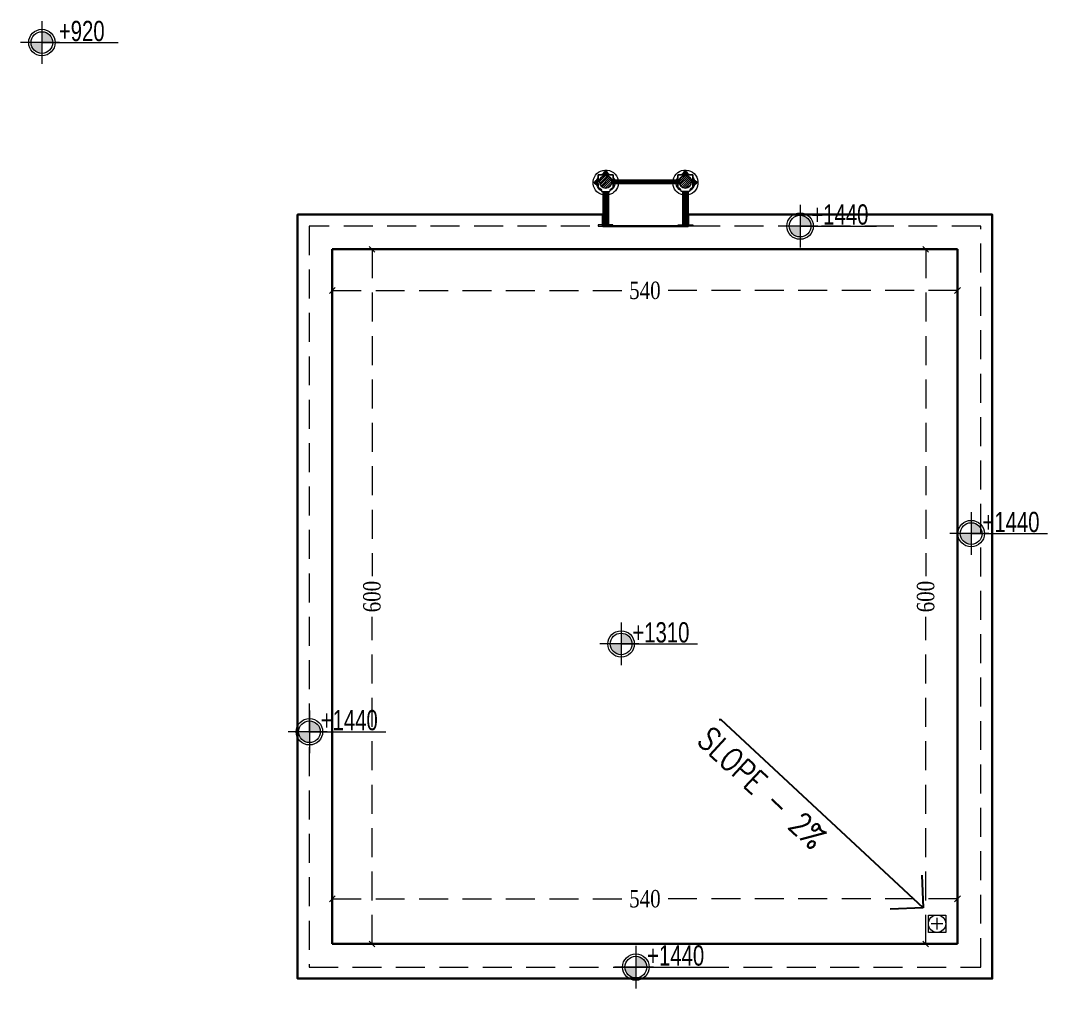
# Model space of a CAD drawing. Header units: inches. Extents: x -114 to 635, y -137 to 57.
# Drawn here: x -51.1 to -42.23, y 19.08 to 27.44 of the extents above; entities that cross this region are included whole.
import ezdxf
from ezdxf import colors
from ezdxf.entities.mleader import LeaderData, LeaderLine
from ezdxf.enums import TextEntityAlignment as Align
from ezdxf.math import Vec2, Vec3

# ---------------------------------------------------------------- set-up
doc = ezdxf.new("R2010")
doc.units = ezdxf.units.IN
doc.header["$MEASUREMENT"] = 0
doc.header["$PDMODE"] = 98
doc.linetypes.add('DASHED2', pattern=[0.375, 0.25, -0.125])
doc.linetypes.add('HIDDEN', pattern=[0.375, 0.25, -0.125])
doc.layers.get('0').update_dxf_attribs({"lineweight": 5})
doc.layers.get('Defpoints').update_dxf_attribs({"lineweight": 5})
for name, color, linetype, lineweight in [('DETAILS DIMENSION', 15, 'Continuous', 5), ('HIDDEN', 237, 'HIDDEN', 0), ('LADER', 7, 'Continuous', 0), ('LEVEL SYMBOL', 8, 'Continuous', 5), ('MARKER', 8, 'Continuous', 5), ('ROOF LINE 1', 246, 'Continuous', 30), ('SLOPE DIRECTION', 1, 'Continuous', 5)]:
    doc.layers.add(name, color=color, linetype=linetype, lineweight=lineweight)
doc.styles.add('002-F.FLOOR PLAN$0$xref plans$0$ATTRIBUTE', font='BKANT.TTF')
doc.styles.add('ROMANS-TITLE', font='ROMANS.shx', dxfattribs={"width": 0.8})
doc.styles.add('ST', font='times.ttf', dxfattribs={"width": 0.8})
doc.styles.get("Standard").update_dxf_attribs({"font": 'arial.ttf'})
doc.dimstyles.new('RASH PLAN', dxfattribs={"dimtxt": 0.15, "dimasz": 0.05, "dimexe": 0, "dimexo": 0.1, "dimgap": 0.05, "dimtad": 0, "dimdec": 0, "dimlfac": 100, "dimzin": 0, "dimdsep": 46, "dimtxsty": 'ST', "dimblk": 'OBLIQUE', "dimcen": 0.09, "dimclrd": 200, "dimclre": 6, "dimclrt": 1, "dimadec": 0, "dimazin": 0, "dimtfac": 1, "dimtdec": 0, "dimtmove": 1, "dimatfit": 3, "dimldrblk": 'OBLIQUE', "dimfxl": 0, "dimtolj": 1, "dimtzin": 0, "dimlwd": -1, "dimlwe": -1, "dimarcsym": 0})

# ---------------------------------------------------------------- blocks, each defined once
blk = doc.blocks.new('002-F.FLOOR PLAN$0$xref plans$0$LVL-PL')
h = blk.add_hatch(color=256)
h.paths.add_polyline_path([(0, 0.123), (0, 0), (0.123, 0, 0.414214)])
h.paths.add_polyline_path([(0, 0), (-0.123, 0, 0.414214), (0, -0.123)])
for p, q in [((0, 0.242), (0, -0.242)), ((0.2, 0), (-0.242, 0)), ((0, 0), (0.865, 0))]:
    blk.add_line(p, q)
for radius in [0.15, 0.123]:
    blk.add_circle((0, 0), radius)
at = {"style": '002-F.FLOOR PLAN$0$xref plans$0$ATTRIBUTE', "width": 0.75, "flags": 12}
for tag, p in [('LEVEL', (0.517, 0.151)), ('POSITION', (0.517, -0.154))]:
    blk.add_attdef(tag, text='', height=0.2, dxfattribs=at).set_placement(p, align=Align.MIDDLE)
blk = doc.blocks.new('_Oblique')
at = {"color": 0, "lineweight": -2}
blk.add_line((-0.5, -0.5), (0.5, 0.5), dxfattribs=at)
blk = doc.blocks.new('*D761')
at = {"layer": 'Defpoints', "color": 0, "transparency": 16777216}
for p in [(-43.2806, 25.46), (-43.006, 25.46), (-43.006, 19.4598)]:
    blk.add_point(p, dxfattribs=at)
at = {"layer": 'DETAILS DIMENSION', "color": 6, "transparency": 16777216}
for p, q in [((-43.106, 25.46), (-43.2806, 25.46)), ((-43.106, 19.4598), (-43.2806, 19.4598))]:
    blk.add_line(p, q, dxfattribs=at)
at = {"layer": 'DETAILS DIMENSION', "color": 200, "linetype": 'DASHED2', "transparency": 16777216}
for p, q in [((-43.2806, 25.46), (-43.2806, 22.6358)), ((-43.2806, 19.4598), (-43.2806, 22.284))]:
    blk.add_line(p, q, dxfattribs=at)
at = {"layer": 'DETAILS DIMENSION', "color": 200, "transparency": 16777216, "xscale": 0.05, "yscale": 0.05, "zscale": 0.05}
for p, rotation in [((-43.2806, 25.46), 90), ((-43.2806, 19.4598), 270)]:
    blk.add_blockref('_Oblique', p, dxfattribs=dict(at, rotation=rotation))
at = {"layer": 'DETAILS DIMENSION', "color": 1, "transparency": 16777216, "insert": (-43.2806, 22.4599), "char_height": 0.15, "attachment_point": 5, "rotation": 90, "style": 'ST'}
blk.add_mtext('\\A1;600', dxfattribs=at)
blk = doc.blocks.new('*D762')
at = {"layer": 'Defpoints', "color": 0, "transparency": 16777216}
for p in [(-48.4055, 19.8493), (-48.4055, 19.4598), (-43.006, 19.4598)]:
    blk.add_point(p, dxfattribs=at)
at = {"layer": 'DETAILS DIMENSION', "color": 6, "transparency": 16777216}
for p, q in [((-48.4055, 19.5598), (-48.4055, 19.8493)), ((-43.006, 19.5598), (-43.006, 19.8493))]:
    blk.add_line(p, q, dxfattribs=at)
at = {"layer": 'DETAILS DIMENSION', "color": 200, "linetype": 'DASHED2', "transparency": 16777216}
for p, q in [((-48.4055, 19.8493), (-45.8813, 19.8493)), ((-43.006, 19.8493), (-45.5303, 19.8493))]:
    blk.add_line(p, q, dxfattribs=at)
at = {"layer": 'DETAILS DIMENSION', "color": 200, "transparency": 16777216, "xscale": 0.05, "yscale": 0.05, "zscale": 0.05, "rotation": 180}
blk.add_blockref('_Oblique', (-48.4055, 19.8493), dxfattribs=at)
at = {"layer": 'DETAILS DIMENSION', "color": 200, "transparency": 16777216, "xscale": 0.05, "yscale": 0.05, "zscale": 0.05}
blk.add_blockref('_Oblique', (-43.006, 19.8493), dxfattribs=at)
at = {"layer": 'DETAILS DIMENSION', "color": 1, "transparency": 16777216, "insert": (-45.7058, 19.8493), "char_height": 0.15, "attachment_point": 5, "style": 'ST'}
blk.add_mtext('\\A1;540', dxfattribs=at)
blk = doc.blocks.new('*D763')
at = {"layer": 'Defpoints', "color": 0, "transparency": 16777216}
for p in [(-48.4055, 25.46), (-48.0623, 25.46), (-48.4055, 19.4598)]:
    blk.add_point(p, dxfattribs=at)
at = {"layer": 'DETAILS DIMENSION', "color": 6, "transparency": 16777216}
for p, q in [((-48.3055, 25.46), (-48.0623, 25.46)), ((-48.3055, 19.4598), (-48.0623, 19.4598))]:
    blk.add_line(p, q, dxfattribs=at)
at = {"layer": 'DETAILS DIMENSION', "color": 200, "linetype": 'DASHED2', "transparency": 16777216}
for p, q in [((-48.0623, 25.46), (-48.0623, 22.6358)), ((-48.0623, 19.4598), (-48.0623, 22.284))]:
    blk.add_line(p, q, dxfattribs=at)
at = {"layer": 'DETAILS DIMENSION', "color": 200, "transparency": 16777216, "xscale": 0.05, "yscale": 0.05, "zscale": 0.05}
for p, rotation in [((-48.0623, 25.46), 90), ((-48.0623, 19.4598), 270)]:
    blk.add_blockref('_Oblique', p, dxfattribs=dict(at, rotation=rotation))
at = {"layer": 'DETAILS DIMENSION', "color": 1, "transparency": 16777216, "insert": (-48.0623, 22.4599), "char_height": 0.15, "attachment_point": 5, "rotation": 90, "style": 'ST'}
blk.add_mtext('\\A1;600', dxfattribs=at)
blk = doc.blocks.new('*D764')
at = {"layer": 'Defpoints', "color": 0, "transparency": 16777216}
for p in [(-48.4055, 25.46), (-43.006, 25.46), (-43.006, 25.1038)]:
    blk.add_point(p, dxfattribs=at)
at = {"layer": 'DETAILS DIMENSION', "color": 6, "transparency": 16777216}
for p, q in [((-48.4055, 25.36), (-48.4055, 25.1038)), ((-43.006, 25.36), (-43.006, 25.1038))]:
    blk.add_line(p, q, dxfattribs=at)
at = {"layer": 'DETAILS DIMENSION', "color": 200, "linetype": 'DASHED2', "transparency": 16777216}
for p, q in [((-48.4055, 25.1038), (-45.8813, 25.1038)), ((-43.006, 25.1038), (-45.5303, 25.1038))]:
    blk.add_line(p, q, dxfattribs=at)
at = {"layer": 'DETAILS DIMENSION', "color": 200, "transparency": 16777216, "xscale": 0.05, "yscale": 0.05, "zscale": 0.05, "rotation": 180}
blk.add_blockref('_Oblique', (-48.4055, 25.1038), dxfattribs=at)
at = {"layer": 'DETAILS DIMENSION', "color": 200, "transparency": 16777216, "xscale": 0.05, "yscale": 0.05, "zscale": 0.05}
blk.add_blockref('_Oblique', (-43.006, 25.1038), dxfattribs=at)
at = {"layer": 'DETAILS DIMENSION', "color": 1, "transparency": 16777216, "insert": (-45.7058, 25.1038), "char_height": 0.15, "attachment_point": 5, "style": 'ST'}
blk.add_mtext('\\A1;540', dxfattribs=at)
blk = doc.blocks.new('*X19')
at = {"color": 0, "linetype": 'Continuous'}
for p, q in [((98803.5, -32902.2), (98808.5, -32897.2)), ((98803.5, -32901.4), (98807.6, -32897.2)), ((98803.6, -32900.3), (98806.6, -32897.3)), ((98803.7, -32902.9), (98809.2, -32897.4)), ((98804, -32903.5), (98809.8, -32897.7)), ((98804.3, -32904), (98810.3, -32898)), ((98804.7, -32904.5), (98810.8, -32898.4)), ((98805.2, -32904.9), (98811.2, -32898.9)), ((98805.8, -32905.3), (98811.5, -32899.5)), ((98806.4, -32905.5), (98811.8, -32900.1)), ((98807.1, -32905.7), (98812, -32900.8)), ((98807.9, -32905.7), (98812, -32901.6)), ((98809, -32905.6), (98811.9, -32902.7))]:
    blk.add_line(p, q, dxfattribs=at)
blk = doc.blocks.new('CAT LADDER PLAN-1')
at = {"layer": 'LADER'}
h = blk.add_hatch(dxfattribs=at)
h.set_pattern_fill('ANSI31', color=256, scale=0.1)
edge = h.paths.add_edge_path()
edge.add_arc((1113.3607, 495.299), 0.054, 0, 360)
h = blk.add_hatch(dxfattribs=at)
h.set_pattern_fill('ANSI31', color=256, scale=0.1)
edge = h.paths.add_edge_path()
edge.add_arc((1113.3607, 494.6117), 0.054, 0, 360)
at = {"layer": 'LADER', "ltscale": 3}
for p, q in [((1113.3755, 495.3788), (1113.3306, 495.3788)), ((1113.3533, 495.363), (1113.3533, 495.4011)), ((1113.4211, 495.2989), (1113.4558, 495.2989)), ((1113.4331, 495.2767), (1113.4331, 495.3212)), ((1113.4211, 494.6117), (1113.4558, 494.6117)), ((1113.4331, 494.6339), (1113.4331, 494.5894)), ((1113.3755, 494.5318), (1113.3306, 494.5318)), ((1113.3533, 494.5476), (1113.3533, 494.5096))]:
    blk.add_line(p, q, dxfattribs=at)
at = {"layer": 'LADER'}
for p, q in [((1113.2774, 495.324), (1112.9787, 495.324)), ((1113.2789, 495.3209), (1112.9787, 495.3209)), ((1113.2782, 495.3174), (1112.9787, 495.3174)), ((1113.2776, 495.3132), (1112.9787, 495.3132)), ((1113.2776, 495.3079), (1112.9787, 495.3079)), ((1113.2776, 495.3012), (1112.9787, 495.3012)), ((1113.2774, 495.2944), (1112.9787, 495.2944)), ((1113.2774, 495.289), (1112.9787, 495.289)), ((1113.2774, 495.284), (1112.9787, 495.284)), ((1113.2774, 495.2798), (1112.9787, 495.2798)), ((1113.2774, 495.2763), (1112.9787, 495.2763)), ((1113.2774, 495.274), (1112.9787, 495.274)), ((1113.348, 494.6635), (1113.348, 495.2465)), ((1113.3515, 494.6635), (1113.3515, 495.2458)), ((1113.3557, 494.6635), (1113.3557, 495.2452)), ((1113.3657, 494.6633), (1113.3657, 495.2452)), ((1113.3698, 494.6628), (1113.3698, 495.2458)), ((1113.3733, 494.662), (1113.3733, 495.2465)), ((1113.2774, 494.6367), (1112.9787, 494.6367)), ((1113.2774, 494.6343), (1112.9787, 494.6343)), ((1113.2774, 494.6308), (1112.9787, 494.6308)), ((1113.2774, 494.6266), (1112.9787, 494.6266)), ((1113.2774, 494.6216), (1112.9787, 494.6216)), ((1113.2774, 494.6163), (1112.9787, 494.6163)), ((1113.2776, 494.6094), (1112.9787, 494.6094)), ((1113.2776, 494.6028), (1112.9787, 494.6028)), ((1113.2776, 494.5974), (1112.9787, 494.5974)), ((1113.2782, 494.5932), (1112.9787, 494.5932)), ((1113.2789, 494.5897), (1112.9787, 494.5897)), ((1113.2774, 494.5867), (1112.9787, 494.5867))]:
    blk.add_line(p, q, dxfattribs=at)
for points in [[(1112.9875, 495.324), (1112.9875, 495.363), (1112.9787, 495.363), (1112.9787, 495.324)], [(1113.3066, 495.363), (1113.4211, 495.363), (1113.4211, 495.3125)], [(1113.4211, 495.3125), (1113.4211, 495.363), (1113.3622, 495.363)], [(1112.9787, 495.324), (1112.9787, 495.2365), (1112.9875, 495.2365), (1112.9875, 495.274)], [(1113.4211, 495.3125), (1113.4211, 495.235), (1113.3757, 495.235)], [(1113.3757, 495.235), (1113.4211, 495.235), (1113.4211, 495.2854)], [(1113.3457, 494.6635), (1113.3457, 495.2471)], [(1112.9787, 494.6367), (1112.9787, 494.6741), (1112.9875, 494.6741), (1112.9875, 494.6367)], [(1113.3757, 494.6757), (1113.4211, 494.6757), (1113.4211, 494.6253)], [(1113.4211, 494.5981), (1113.4211, 494.6757), (1113.3757, 494.6757)], [(1112.9875, 494.5867), (1112.9875, 494.5476), (1112.9787, 494.5476), (1112.9787, 494.6367)], [(1113.3066, 494.5476), (1113.4211, 494.5476), (1113.4211, 494.5981)], [(1113.4211, 494.5981), (1113.4211, 494.5476), (1113.3622, 494.5476)]]:
    blk.add_lwpolyline(points, dxfattribs=at)
for points in [[(1113.3457, 495.363), (1113.3066, 495.363), (1113.3066, 495.3614, -0.450363), (1113.2774, 495.3356), (1113.2774, 495.2624, -0.450363), (1113.3066, 495.2365), (1113.3066, 495.235), (1113.3457, 495.235)], [(1113.3457, 495.363), (1113.3066, 495.363), (1113.3066, 495.3614, -0.082817), (1113.3052, 495.353, -0.082817)], [(1113.3052, 495.353, 0.082817), (1113.3066, 495.3614), (1113.3066, 495.363), (1113.3444, 495.363)], [(1113.3457, 495.235), (1113.3066, 495.235), (1113.3066, 495.2365, 0.082817), (1113.3052, 495.245, 0.082817)], [(1113.3052, 495.245, -0.082817), (1113.3066, 495.2365), (1113.3066, 495.235), (1113.3457, 495.235)], [(1113.3755, 495.2471, -0.034849), (1113.3757, 495.245), (1113.3757, 494.6635, -0.034849), (1113.3755, 494.6615, -0.034849)], [(1113.3457, 494.5476), (1113.3066, 494.5476), (1113.3066, 494.5492, 0.450363), (1113.2774, 494.575), (1113.2774, 494.6483, 0.450363), (1113.3066, 494.6741), (1113.3066, 494.6757), (1113.3457, 494.6757)], [(1113.3457, 494.6757), (1113.3066, 494.6757), (1113.3066, 494.6741, -0.082817), (1113.3052, 494.6657, -0.082817)], [(1113.3052, 494.6657, 0.082817), (1113.3066, 494.6741), (1113.3066, 494.6757), (1113.3457, 494.6757)], [(1113.3457, 494.5476), (1113.3066, 494.5476), (1113.3066, 494.5492, 0.082817), (1113.3052, 494.5577, 0.082817)], [(1113.3052, 494.5577, -0.082817), (1113.3066, 494.5492), (1113.3066, 494.5476), (1113.3444, 494.5476)]]:
    blk.add_lwpolyline(points, format="xyb", dxfattribs=at)
at = {"layer": 'LADER', "ltscale": 3}
for points in [[(1113.3449, 495.3933), (1113.3365, 495.3788), (1113.3449, 495.3643), (1113.3616, 495.3643), (1113.37, 495.3788), (1113.3616, 495.3933)], [(1113.3449, 494.5173), (1113.3365, 494.5318), (1113.3449, 494.5464), (1113.3616, 494.5464), (1113.37, 494.5318), (1113.3616, 494.5173)]]:
    blk.add_lwpolyline(points, close=True, dxfattribs=at)
for points in [[(1113.4211, 495.3071), (1113.4247, 495.3135), (1113.4415, 495.3135), (1113.4499, 495.2989), (1113.4415, 495.2844), (1113.4247, 495.2844), (1113.4211, 495.2908)], [(1113.4211, 494.6035), (1113.4247, 494.5972), (1113.4415, 494.5972), (1113.4499, 494.6117), (1113.4415, 494.6262), (1113.4247, 494.6262), (1113.4211, 494.6199)]]:
    blk.add_lwpolyline(points, dxfattribs=at)
at = {"layer": 'LADER'}
for centre in [(1113.3607, 495.299), (1113.3607, 494.6117)]:
    blk.add_circle(centre, 0.054, dxfattribs=at)
at = {"layer": 'LADER', "ltscale": 3}
for centre, radius in [((1113.3533, 495.3788), 0.0145), ((1113.3533, 495.3788), 0.00726), ((1113.3533, 495.3788), 0.00622), ((1113.4331, 495.2989), 0.00726), ((1113.4331, 495.2989), 0.00622), ((1113.4331, 494.6117), 0.00726), ((1113.4331, 494.6117), 0.00622), ((1113.3533, 494.5318), 0.0145), ((1113.3533, 494.5318), 0.00726), ((1113.3533, 494.5318), 0.00622)]:
    blk.add_circle(centre, radius, dxfattribs=at)
at = {"layer": 'LADER'}
for centre, radius, start, end in [((1113.3533, 495.299), 0.1089, 281.88042, 166.72834), ((1113.3607, 495.299), 0.054, 270, 90), ((1113.3607, 495.299), 0.054, 270, 90), ((1113.3533, 495.299), 0.1089, 193.27166, 266.00828), ((1113.3533, 494.6117), 0.1089, 93.99172, 166.72834), ((1113.3533, 494.6117), 0.1089, 193.27166, 78.11958), ((1113.3607, 494.6117), 0.054, 270, 90), ((1113.3607, 494.6117), 0.054, 270, 90)]:
    blk.add_arc(centre, radius, start, end, dxfattribs=at)
at = {"layer": 'LADER', "ltscale": 3}
for centre, radius, start, end in [((1113.3533, 495.299), 0.0799, 103.0525, 152.82141), ((1113.3533, 495.3788), 0.0181, 299.3736, 240.6264), ((1113.3533, 495.299), 0.0799, 53.27886, 76.9475), ((1113.3533, 495.299), 0.0799, 207.1786, 264.55294), ((1113.3533, 495.299), 0.0799, 13.02759, 31.87943), ((1113.4331, 495.2989), 0.0181, 228.4181, 131.5819), ((1113.4331, 495.2989), 0.0145, 213.94106, 146.05894), ((1113.3533, 495.299), 0.0799, 328.12057, 346.92768), ((1113.3533, 495.299), 0.0799, 286.30387, 306.72114), ((1113.3533, 494.6117), 0.0799, 95.44706, 152.8214), ((1113.3533, 494.6117), 0.0799, 53.27886, 73.69613), ((1113.3533, 494.6117), 0.0799, 13.07232, 31.87943), ((1113.3533, 494.6117), 0.0799, 207.17859, 256.9475), ((1113.4331, 494.6117), 0.0181, 228.4181, 131.5819), ((1113.4331, 494.6117), 0.0145, 213.94106, 146.05894), ((1113.3533, 494.6117), 0.0799, 328.12057, 346.97241), ((1113.3533, 494.5318), 0.0181, 119.3736, 60.6264), ((1113.3533, 494.6117), 0.0799, 283.0525, 306.72114)]:
    blk.add_arc(centre, radius, start, end, dxfattribs=at)
at = {"layer": 'LADER', "ltscale": 3, "yscale": 0.001452, "zscale": 0.001452}
for p, xscale in [((969.8844, 543.1517), 0.001452), ((1256.902, 543.0719), -0.001452)]:
    blk.add_blockref('*X19', p, dxfattribs=dict(at, xscale=xscale))
at = {"layer": 'LADER', "ltscale": 3, "yscale": 0.001452, "zscale": 0.001452, "rotation": 180}
for p, xscale in [((1256.902, 446.8388), 0.001452), ((969.8844, 446.7589), -0.001452)]:
    blk.add_blockref('*X19', p, dxfattribs=dict(at, xscale=xscale))
blk = doc.blocks.new('Slope')
at = {"layer": 'LEVEL SYMBOL', "ltscale": 800, "style": 'ROMANS-TITLE', "width": 0.8}
blk.add_attdef('SLOPE', (-409.3, -521.1), '', height=200, rotation=43.05884, dxfattribs=at)
blk = doc.blocks.new('_Open90')
at = {"color": 0, "linetype": 'ByBlock', "lineweight": -2}
for p, q in [((-0.5, 0.5), (0, 0)), ((0, 0), (-1, 0)), ((0, 0), (-0.5, -0.5))]:
    blk.add_line(p, q, dxfattribs=at)

msp = doc.modelspace()

# ---------------------------------------------------------------- linework, layer by layer
at = {"layer": 'HIDDEN'}
for points in [[(-42.806, 25.66), (-48.6055, 25.66)], [(-48.6055, 25.66), (-48.6055, 19.2598)], [(-42.806, 19.2598), (-42.806, 25.66)], [(-48.6055, 19.2598), (-42.806, 19.2598)]]:
    msp.add_lwpolyline(points, dxfattribs=at)
at = {"layer": 'MARKER', "linetype": 'Continuous', "ltscale": 10}
for p, q in [((-43.2581, 19.559), (-43.2581, 19.709)), ((-43.2581, 19.709), (-43.1081, 19.709)), ((-43.1081, 19.709), (-43.1081, 19.559)), ((-43.1081, 19.559), (-43.2581, 19.559))]:
    msp.add_line(p, q, dxfattribs=at)
at = {"layer": 'MARKER', "linetype": 'Continuous'}
for p, q in [((-43.1331, 19.634), (-43.2331, 19.634)), ((-43.1831, 19.584), (-43.1831, 19.684))]:
    msp.add_line(p, q, dxfattribs=at)
at = {"layer": 'MARKER', "linetype": 'Continuous', "ltscale": 10}
msp.add_circle((-43.1831, 19.634), 0.075, dxfattribs=at)
at = {"layer": 'ROOF LINE 1', "ltscale": 100}
msp.add_lwpolyline([(-46.0689, 25.76), (-48.7055, 25.76), (-48.7055, 19.1598), (-42.706, 19.1598), (-42.706, 25.76), (-45.3316, 25.76), (-45.3316, 25.66), (-46.0689, 25.66)], close=True, dxfattribs=at)
for points in [[(-48.4055, 25.46), (-43.006, 25.46)], [(-48.4055, 19.4598), (-48.4055, 25.46)], [(-43.006, 25.46), (-43.006, 19.4598)], [(-43.006, 19.4598), (-48.4055, 19.4598)]]:
    msp.add_lwpolyline(points, dxfattribs=at)

# ---------------------------------------------------------------- block references
at = {"layer": 'LADER', "xscale": -1, "rotation": 270}
msp.add_blockref('CAT LADDER PLAN-1', (-540.6556, -1087.318), dxfattribs=at)
at = {"layer": 'LEVEL SYMBOL', "linetype": 'Continuous', "lineweight": 0}
ref = msp.add_blockref('002-F.FLOOR PLAN$0$xref plans$0$LVL-PL', (-50.9126, 27.2451), dxfattribs=dict(at, xscale=0.7620000000000069, yscale=0.7620000000000069, zscale=0.7620000000000069))
ref.add_attrib('LEVEL', '+920', dxfattribs={"layer": '0', "lineweight": 5, "height": 0.175, "rotation": 360, "style": '002-F.FLOOR PLAN$0$xref plans$0$ATTRIBUTE', "width": 0.75}).set_placement((-50.5688, 27.3454), align=Align.MIDDLE)
ref = msp.add_blockref('002-F.FLOOR PLAN$0$xref plans$0$LVL-PL', (-44.3661, 25.66), dxfattribs=dict(at, xscale=0.7620000000000069, yscale=0.7620000000000069, zscale=0.7620000000000069))
ref.add_attrib('LEVEL', '+1440', dxfattribs={"layer": '0', "lineweight": 5, "height": 0.175, "rotation": 360, "style": '002-F.FLOOR PLAN$0$xref plans$0$ATTRIBUTE', "width": 0.75}).set_placement((-44.0223, 25.7603), align=Align.MIDDLE)
ref = msp.add_blockref('002-F.FLOOR PLAN$0$xref plans$0$LVL-PL', (-42.8886, 23.0039), dxfattribs=dict(at, xscale=0.7620000000000069, yscale=0.7620000000000069, zscale=0.7620000000000069))
ref.add_attrib('LEVEL', '+1440', dxfattribs={"layer": '0', "lineweight": 5, "height": 0.175, "rotation": 360, "style": '002-F.FLOOR PLAN$0$xref plans$0$ATTRIBUTE', "width": 0.75}).set_placement((-42.5448, 23.1042), align=Align.MIDDLE)
ref = msp.add_blockref('002-F.FLOOR PLAN$0$xref plans$0$LVL-PL', (-45.9116, 22.0506), dxfattribs=dict(at, xscale=0.7620000000000069, yscale=0.7620000000000069, zscale=0.7620000000000069))
ref.add_attrib('LEVEL', '+1310', dxfattribs={"layer": '0', "lineweight": 5, "height": 0.175, "rotation": 360, "style": '002-F.FLOOR PLAN$0$xref plans$0$ATTRIBUTE', "width": 0.75}).set_placement((-45.5678, 22.1509), align=Align.MIDDLE)
ref = msp.add_blockref('002-F.FLOOR PLAN$0$xref plans$0$LVL-PL', (-48.6028, 21.2928), dxfattribs=dict(at, xscale=0.7620000000000069, yscale=0.7620000000000069, zscale=0.7620000000000069))
ref.add_attrib('LEVEL', '+1440', dxfattribs={"layer": '0', "lineweight": 5, "height": 0.175, "rotation": 360, "style": '002-F.FLOOR PLAN$0$xref plans$0$ATTRIBUTE', "width": 0.75}).set_placement((-48.259, 21.3931), align=Align.MIDDLE)
ref = msp.add_blockref('002-F.FLOOR PLAN$0$xref plans$0$LVL-PL', (-45.784, 19.2598), dxfattribs=dict(at, xscale=0.7620000000000069, yscale=0.7620000000000069, zscale=0.7620000000000069))
ref.add_attrib('LEVEL', '+1440', dxfattribs={"layer": '0', "lineweight": 5, "height": 0.175, "rotation": 360, "style": '002-F.FLOOR PLAN$0$xref plans$0$ATTRIBUTE', "width": 0.75}).set_placement((-45.4401, 19.3601), align=Align.MIDDLE)
at = {"layer": 'SLOPE DIRECTION', "linetype": 'Continuous', "ltscale": 10}
ref = msp.add_blockref('Slope', (-44.6084, 20.7249), dxfattribs=dict(at, xscale=-0.001, yscale=0.001, zscale=0.001, rotation=180))
ref.add_attrib('SLOPE', 'SLOPE - 2%', (-45.2656, 21.2039), dxfattribs={"layer": 'LEVEL SYMBOL', "color": 1, "ltscale": 800, "height": 0.2, "rotation": 316.94116, "style": 'ROMANS-TITLE', "width": 0.8})

# ---------------------------------------------------------------- dimensions: what is measured, and where the dimension line sits
at = {"layer": 'DETAILS DIMENSION'}
for base, p1, p2, picture, middle in [((-43.006, 25.1038), (-48.4055, 25.46), (-43.006, 25.46), '*D764', (-45.7058, 25.1038)), ((-48.4055, 19.8493), (-43.006, 19.4598), (-48.4055, 19.4598), '*D762', (-45.7058, 19.8493))]:
    dim = msp.add_linear_dim(base=base, p1=p1, p2=p2, dimstyle='RASH PLAN', dxfattribs=at)
    dim.commit()
    dim.dimension.update_dxf_attribs({"geometry": picture, "text_midpoint": middle})
for base, p1, p2, picture, middle in [((-48.0623, 25.46), (-48.4055, 19.4598), (-48.4055, 25.46), '*D763', (-48.0623, 22.4599)), ((-43.2806, 25.46), (-43.006, 19.4598), (-43.006, 25.46), '*D761', (-43.2806, 22.4599))]:
    dim = msp.add_linear_dim(base=base, p1=p1, p2=p2, angle=90, dimstyle='RASH PLAN', dxfattribs=at)
    dim.commit()
    dim.dimension.update_dxf_attribs({"geometry": picture, "text_midpoint": middle})

# ---------------------------------------------------------------- leaders
at = {"layer": 'SLOPE DIRECTION', "linetype": 'Continuous', "ltscale": 10}
ml = msp.add_multileader_mtext('Standard', dxfattribs=at)
ml.set_content('', color=256)
ml.set_leader_properties(color=1)
ml.set_arrow_properties(name='OPEN90')
ml.build(insert=Vec2(0, 0))
ml.multileader.update_dxf_attribs({"dogleg_length": 0.36, "arrow_head_size": 0.4, "scale": 50})
ctx = ml.context
ctx.base_point, ctx.scale, ctx.char_height, ctx.arrow_head_size, ctx.landing_gap_size, ctx.plane_origin = Vec3(-45.0729, 21.3943), 50, 0.15, 0.4, 0.0045, Vec3(-43.3041, 19.7713)
ctx.text_align_type = 2
notes = []
notes.append((ctx, [(0, (1, 1, 0), (-45.0459, 21.3943), (-1, 0), 0.018, [(0, [(-43.3041, 19.7713)], 0, [])])]))
ctx.mtext.insert, ctx.mtext.alignment, ctx.mtext.flow_direction = Vec3(-45.0684, 21.4693), 3, 5
for ctx, leaders in notes:
    for number, flags, end, landing, length, lines in leaders:
        leader = LeaderData()
        leader.index, (leader.has_last_leader_line, leader.has_dogleg_vector, leader.attachment_direction) = number, flags
        leader.last_leader_point, leader.dogleg_vector, leader.dogleg_length = Vec3(end), Vec3(landing), length
        for number, points, colour, breaks in lines:
            line = LeaderLine()
            line.index, line.vertices, line.color, line.breaks = number, Vec3.list(points), colors.encode_raw_color(colour), breaks
            leader.lines.append(line)
        ctx.leaders.append(leader)

doc.saveas('drawing.dxf')
